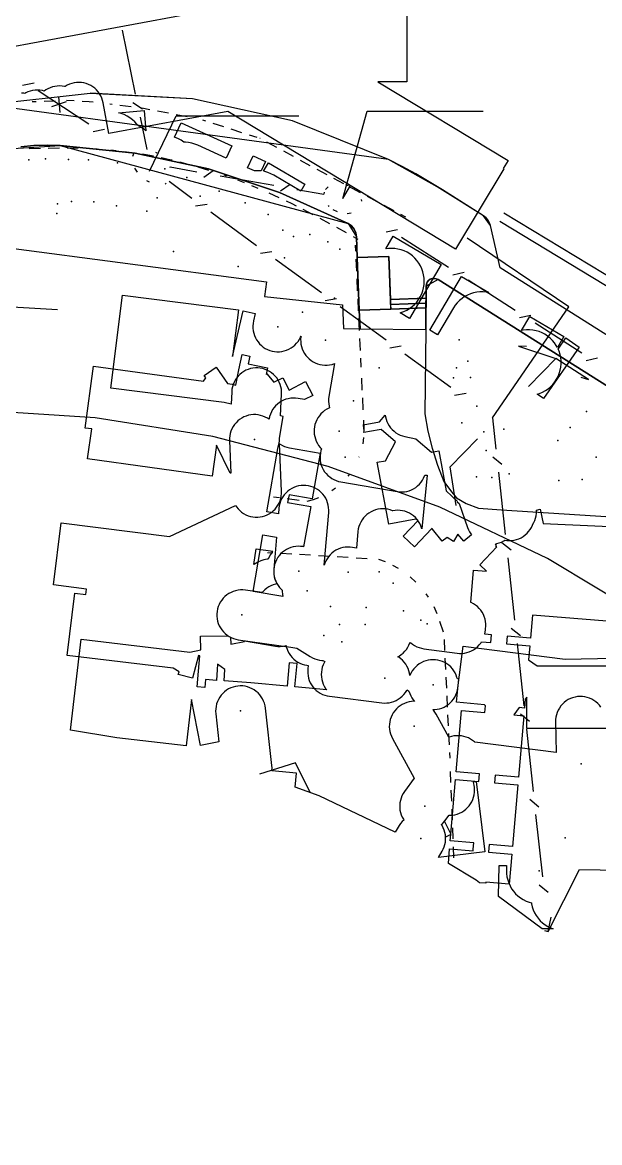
# Model space of a CAD drawing. Header units: metres. Extents: x -3782 to -2031, y 18790 to 19846.
# Drawn here: x -2665.4 to -2628.5, y 19700.4 to 19772.1 of the extents above; entities that cross this region are included whole.
import ezdxf

# ---------------------------------------------------------------- set-up
doc = ezdxf.new("R2010")
doc.units = ezdxf.units.M
for name, color, linetype in [('BENCH', 7, 'Continuous'), ('BOUNDARY', 7, 'Continuous'), ('CURB', 7, 'Continuous'), ('ELECTR_CABLE', 7, 'Continuous'), ('ELECTR_CABLE_COMM', 7, 'Continuous'), ('GAS', 7, 'Continuous'), ('GRASS', 7, 'Continuous'), ('GROUND', 7, 'Continuous'), ('OVERHEAD_POWER_LINE', 7, 'Continuous'), ('ROAD', 7, 'Continuous'), ('SEWER', 7, 'Continuous'), ('SIDEWALK_PATH', 7, 'Continuous'), ('TREE', 7, 'Continuous')]:
    doc.layers.add(name, color=color, linetype=linetype)

msp = doc.modelspace()

# ---------------------------------------------------------------- linework, layer by layer
at = {"layer": 'BENCH'}
for p in [(-2656.795, 19760.842), (-2647.489, 19753.535), (-2637.473, 19751.754), (-2642.595, 19749.958)]:
    msp.add_point(p, dxfattribs=at)
at = {"layer": 'BOUNDARY'}
msp.add_lwpolyline([(-2568.474, 19700.38), (-2576.544, 19702.815), (-2584.826, 19704.387), (-2590.731, 19704.873), (-2590.729, 19704.902), (-2594.77, 19705.227), (-2596.196, 19705.489), (-2597.518, 19705.872), (-2597.622, 19705.913), (-2600.356, 19707.301), (-2601.024, 19708.267), (-2603.685, 19712.565), (-2608.297, 19718.634), (-2613.465, 19724.237), (-2619.143, 19729.322), (-2625.279, 19733.844), (-2631.818, 19737.762), (-2638.7, 19741.039), (-2645.863, 19743.646), (-2653.241, 19745.56), (-2660.768, 19746.763), (-2668.375, 19747.245)], dxfattribs=at)
at = {"layer": 'CURB'}
for points in [[(-2641.998, 19763.305), (-2667.664, 19766.79), (-2685.047, 19763.362)], [(-2664.545, 19766.992), (-2664.796, 19766.982)], [(-2663.327, 19767.039), (-2664.045, 19767.011)], [(-2662.11, 19767.041), (-2662.61, 19767.066)], [(-2661.155, 19766.993), (-2661.611, 19767.016)], [(-2660.895, 19766.961), (-2661.155, 19766.993)], [(-2659.685, 19766.813), (-2659.83, 19766.831)], [(-2658.476, 19766.664), (-2659.189, 19766.752)], [(-2657.272, 19766.481), (-2657.79, 19766.58)], [(-2656.076, 19766.251), (-2656.781, 19766.387)], [(-2654.879, 19766.022), (-2655.585, 19766.157)], [(-2653.692, 19765.754), (-2653.875, 19765.813)], [(-2652.532, 19765.383), (-2653.216, 19765.602)], [(-2651.371, 19765.012), (-2652.055, 19765.23)], [(-2650.397, 19764.7), (-2650.895, 19764.859)], [(-2650.212, 19764.637), (-2650.229, 19764.646)], [(-2673.404, 19754.703), (-2672.712, 19760.458), (-2670.599, 19762.973), (-2666.362, 19763.982), (-2663.006, 19764.192), (-2644.578, 19759.199), (-2644.04, 19758.35), (-2643.989, 19757.015)], [(-2664.279, 19763.993), (-2664.993, 19763.98)], [(-2663.066, 19764.015), (-2663.78, 19764.002)], [(-2661.852, 19764.008), (-2662.566, 19764.015)], [(-2660.639, 19763.95), (-2661.352, 19763.99)], [(-2659.43, 19763.859), (-2659.771, 19763.902)], [(-2649.14, 19764.058), (-2649.772, 19764.399)], [(-2658.225, 19763.705), (-2658.934, 19763.795)], [(-2657.029, 19763.5), (-2657.731, 19763.631)], [(-2655.905, 19763.263), (-2656.539, 19763.403)], [(-2655.842, 19763.246), (-2655.905, 19763.263)], [(-2648.068, 19763.479), (-2648.7, 19763.82)], [(-2646.996, 19762.9), (-2647.628, 19763.241)], [(-2638.523, 19761.34), (-2638.533, 19761.346), (-2641.998, 19763.305)], [(-2654.668, 19762.94), (-2655.358, 19763.12)], [(-2653.504, 19762.594), (-2654.186, 19762.808)], [(-2645.924, 19762.32), (-2646.556, 19762.662)], [(-2652.348, 19762.223), (-2652.514, 19762.283)], [(-2651.211, 19761.8), (-2651.631, 19761.967)], [(-2644.852, 19761.741), (-2645.484, 19762.083)], [(-2650.325, 19761.448), (-2650.746, 19761.615)], [(-2648.985, 19760.832), (-2649.634, 19761.13)], [(-2644.303, 19761.445), (-2644.412, 19761.503)], [(-2643.78, 19761.162), (-2644.303, 19761.445)], [(-2634.845, 19756.364), (-2635.458, 19759.063), (-2635.9, 19759.688), (-2638.523, 19761.34)], [(-2648.152, 19760.448), (-2648.531, 19760.623)], [(-2647.888, 19760.313), (-2648.152, 19760.448)], [(-2642.708, 19760.583), (-2643.34, 19760.924)], [(-2641.636, 19760.004), (-2642.268, 19760.345)], [(-2646.808, 19759.759), (-2647.443, 19760.085)], [(-2640.88, 19759.595), (-2641.197, 19759.766)], [(-2645.742, 19759.179), (-2646.368, 19759.521)], [(-2644.676, 19758.596), (-2645.303, 19758.939)], [(-2643.925, 19758.185), (-2644.238, 19758.356)], [(-2644.125, 19757.808), (-2644.106, 19757.424)], [(-2644.083, 19756.924), (-2644.047, 19756.155)], [(-2641.839, 19753.725), (-2641.968, 19757.092)], [(-2623.846, 19749.435), (-2634.845, 19756.364)], [(-2644.023, 19755.655), (-2643.987, 19754.886)], [(-2638.809, 19755.611), (-2639.576, 19755.194), (-2639.606, 19752.415)], [(-2613.473, 19739.649), (-2638.809, 19755.611)], [(-2643.963, 19754.386), (-2643.927, 19753.617)], [(-2639.584, 19754.412), (-2641.862, 19754.325)], [(-2639.584, 19754.412), (-2639.591, 19753.802)], [(-2643.903, 19753.118), (-2643.867, 19752.348)], [(-2643.843, 19751.849), (-2643.807, 19751.079)], [(-2643.783, 19750.58), (-2643.756, 19750)], [(-2643.724, 19749.311), (-2643.687, 19748.542)], [(-2643.664, 19748.042), (-2643.627, 19747.273)], [(-2643.596, 19746.606), (-2643.568, 19746.004)], [(-2643.586, 19745.505), (-2643.639, 19745.106)], [(-2643.874, 19744.271), (-2643.885, 19744.239)], [(-2644.489, 19743.165), (-2644.585, 19743.033)], [(-2648.969, 19741.643), (-2649.351, 19741.694)], [(-2645.379, 19742.266), (-2645.614, 19742.091)], [(-2647.71, 19741.475), (-2648.474, 19741.577)], [(-2646.819, 19741.517), (-2647.215, 19741.415)], [(-2646.479, 19741.64), (-2646.819, 19741.517)], [(-2649.74, 19738.151), (-2649.387, 19738.13)], [(-2648.888, 19738.1), (-2648.182, 19738.058)], [(-2647.683, 19738.028), (-2646.977, 19737.986)], [(-2646.478, 19737.957), (-2645.773, 19737.914)], [(-2645.274, 19737.885), (-2644.568, 19737.843)], [(-2644.069, 19737.813), (-2643.363, 19737.771)], [(-2642.638, 19737.728), (-2642.208, 19737.567)], [(-2641.736, 19737.344), (-2641.372, 19737.141)], [(-2640.592, 19736.577), (-2640.234, 19736.248)], [(-2639.6, 19735.506), (-2639.446, 19735.276)], [(-2639.094, 19734.679), (-2638.894, 19734.244)], [(-2638.715, 19733.74), (-2638.48, 19733.073)], [(-2638.429, 19732.579), (-2638.396, 19731.873)], [(-2638.372, 19731.373), (-2638.339, 19730.667)], [(-2638.315, 19730.168), (-2638.282, 19729.462)], [(-2638.258, 19728.962), (-2638.225, 19728.256)], [(-2638.202, 19727.756), (-2638.168, 19727.05)], [(-2638.145, 19726.551), (-2638.112, 19725.845)], [(-2638.088, 19725.345), (-2638.071, 19724.984)], [(-2638.038, 19724.139), (-2638.011, 19723.433)], [(-2637.991, 19722.933), (-2637.964, 19722.227)], [(-2637.944, 19721.727), (-2637.917, 19721.021)], [(-2637.898, 19720.521), (-2637.87, 19719.815)], [(-2637.851, 19719.315), (-2637.823, 19718.609)]]:
    msp.add_lwpolyline(points, dxfattribs=at)
at = {"layer": 'ELECTR_CABLE'}
for points in [[(-2657.641, 19766.425), (-2657.528, 19765.12), (-2657.621, 19765.206), (-2657.785, 19765.331), (-2657.961, 19765.439), (-2658.055, 19765.485), (-2658.101, 19765.549), (-2658.237, 19765.703), (-2658.388, 19765.843), (-2658.552, 19765.968), (-2658.728, 19766.076), (-2658.913, 19766.167), (-2659.106, 19766.238), (-2659.278, 19766.284)], [(-2652.023, 19764.16), (-2652.379, 19763.379), (-2654.199, 19764.21), (-2654.39, 19764.286), (-2654.588, 19764.343), (-2654.791, 19764.38), (-2654.996, 19764.398), (-2655.07, 19764.397), (-2655.087, 19764.41), (-2655.26, 19764.522), (-2655.443, 19764.617), (-2655.688, 19764.729), (-2655.271, 19765.642)], [(-2649.864, 19763.174), (-2650.143, 19762.563), (-2650.315, 19762.578), (-2650.521, 19762.576), (-2650.575, 19762.57), (-2651.009, 19762.768), (-2650.659, 19763.537)], [(-2649.681, 19763.079), (-2647.356, 19761.713), (-2647.612, 19761.277), (-2649.336, 19762.29), (-2649.519, 19762.386), (-2649.71, 19762.463), (-2649.908, 19762.521), (-2649.998, 19762.538)], [(-2638.612, 19756.575), (-2640.639, 19753.126), (-2641.244, 19753.482), (-2641.199, 19753.495), (-2641.005, 19753.564), (-2640.818, 19753.651), (-2640.641, 19753.756), (-2640.475, 19753.878), (-2640.322, 19754.016), (-2640.183, 19754.168), (-2640.059, 19754.333), (-2639.953, 19754.509), (-2639.864, 19754.695), (-2639.794, 19754.889), (-2639.743, 19755.089), (-2639.712, 19755.293), (-2639.701, 19755.498), (-2639.71, 19755.704), (-2639.739, 19755.908), (-2639.788, 19756.108), (-2639.857, 19756.303), (-2639.944, 19756.489), (-2640.05, 19756.667), (-2640.172, 19756.833), (-2640.309, 19756.986), (-2640.461, 19757.125), (-2640.626, 19757.248), (-2640.803, 19757.355), (-2640.989, 19757.444), (-2641.182, 19757.514), (-2641.382, 19757.565), (-2641.586, 19757.596), (-2641.792, 19757.607), (-2641.998, 19757.598), (-2642.167, 19757.574), (-2641.691, 19758.384)], [(-2635.554, 19754.778), (-2635.727, 19754.811), (-2635.932, 19754.829), (-2636.138, 19754.827), (-2636.343, 19754.805), (-2636.545, 19754.763), (-2636.741, 19754.702), (-2636.931, 19754.621), (-2637.112, 19754.523), (-2637.282, 19754.407), (-2637.441, 19754.275), (-2637.585, 19754.128), (-2637.714, 19753.967), (-2637.827, 19753.795), (-2638.841, 19752.071), (-2639.345, 19752.367), (-2637.319, 19755.815)], [(-2630.759, 19751.961), (-2631.172, 19751.258), (-2631.245, 19751.393), (-2631.361, 19751.563), (-2631.493, 19751.721), (-2631.64, 19751.866), (-2631.8, 19751.995), (-2631.972, 19752.109), (-2632.155, 19752.204), (-2632.346, 19752.282), (-2632.543, 19752.34), (-2632.746, 19752.379), (-2632.951, 19752.397), (-2633.157, 19752.396), (-2633.362, 19752.374), (-2633.473, 19752.351), (-2632.947, 19753.246)], [(-2630.628, 19751.877), (-2629.781, 19751.286), (-2632.069, 19748.005), (-2632.464, 19748.281), (-2632.315, 19748.327), (-2632.125, 19748.408), (-2631.944, 19748.506), (-2631.774, 19748.622), (-2631.615, 19748.754), (-2631.471, 19748.901), (-2631.341, 19749.061), (-2631.228, 19749.233), (-2631.132, 19749.416), (-2631.055, 19749.607), (-2630.997, 19749.805), (-2630.958, 19750.007), (-2630.939, 19750.212), (-2630.941, 19750.418), (-2630.963, 19750.623), (-2631.005, 19750.825), (-2631.066, 19751.022), (-2631.126, 19751.163)], [(-2650.466, 19738.389), (-2649.389, 19738.239), (-2649.438, 19738.178), (-2649.551, 19738.006), (-2649.647, 19737.823), (-2649.687, 19737.722), (-2649.765, 19737.713), (-2649.967, 19737.67), (-2650.163, 19737.607), (-2650.353, 19737.526), (-2650.533, 19737.426), (-2650.607, 19737.375)], [(-2632.153, 19714.065), (-2634.94, 19716.119), (-2634.901, 19718.119), (-2634.43, 19718.11), (-2634.435, 19717.802), (-2634.429, 19717.596), (-2634.403, 19717.392), (-2634.357, 19717.191), (-2634.291, 19716.996), (-2634.207, 19716.808), (-2634.104, 19716.629), (-2633.985, 19716.461), (-2633.849, 19716.306), (-2633.699, 19716.165), (-2633.536, 19716.039), (-2633.361, 19715.929), (-2633.177, 19715.838), (-2632.984, 19715.764), (-2632.835, 19715.724), (-2632.828, 19715.669), (-2632.781, 19715.468), (-2632.716, 19715.272), (-2632.631, 19715.084), (-2632.529, 19714.906), (-2632.409, 19714.738), (-2632.274, 19714.582), (-2632.124, 19714.441), (-2631.961, 19714.315), (-2631.786, 19714.206), (-2631.601, 19714.114), (-2631.435, 19714.051)]]:
    msp.add_lwpolyline(points, close=True, dxfattribs=at)
at = {"layer": 'ELECTR_CABLE_COMM'}
for points in [[(-2659.053, 19771.58), (-2658.203, 19767.469)], [(-2665.42, 19768.042), (-2664.686, 19768.196)], [(-2664.425, 19767.708), (-2661.17, 19765.578)], [(-2662.62, 19766.977), (-2663.57, 19766.662)], [(-2663.124, 19767.304), (-2663.025, 19766.308)], [(-2658.364, 19766.941), (-2657.737, 19766.529)], [(-2657.3, 19762.55), (-2655.593, 19766.08)], [(-2655.593, 19766.08), (-2647.728, 19766.08)], [(-2644.92, 19760.792), (-2643.354, 19766.379)], [(-2643.354, 19766.379), (-2635.921, 19766.379)], [(-2657.899, 19766), (-2657.474, 19763.945)], [(-2660.909, 19765.091), (-2660.176, 19765.244)], [(-2658.287, 19763.692), (-2658.385, 19763.497)], [(-2656.797, 19763.69), (-2656.879, 19763.742)], [(-2658.264, 19762.74), (-2658.092, 19762.477)], [(-2655.967, 19762.787), (-2655.979, 19762.821)], [(-2655.979, 19762.821), (-2654.254, 19762.515)], [(-2653.823, 19762.169), (-2653.209, 19762.599)], [(-2657.487, 19761.956), (-2657.312, 19761.856)], [(-2656.3, 19761.746), (-2656.22, 19761.771)], [(-2656.04, 19761.901), (-2654.574, 19760.83)], [(-2652.777, 19762.253), (-2649.329, 19761.642)], [(-2648.898, 19761.296), (-2648.283, 19761.725)], [(-2647.852, 19761.38), (-2646.128, 19761.074)], [(-2646.108, 19761.201), (-2646.128, 19761.074)], [(-2645.849, 19761.539), (-2646.014, 19761.379)], [(-2644.92, 19760.792), (-2644.436, 19761.591)], [(-2644.544, 19761.608), (-2644.729, 19761.678)], [(-2654.339, 19760.33), (-2653.598, 19760.445)], [(-2645.856, 19760.351), (-2645.8, 19760.286)], [(-2643.707, 19760.63), (-2643.71, 19760.742)], [(-2653.363, 19759.945), (-2650.431, 19757.802)], [(-2645.56, 19760.102), (-2645.279, 19759.962)], [(-2644.633, 19759.849), (-2644.377, 19759.876)], [(-2642.146, 19758.656), (-2641.413, 19758.816)], [(-2641.148, 19758.331), (-2638.141, 19756.4)], [(-2630.436, 19753.864), (-2636.945, 19758.265)], [(-2650.195, 19757.302), (-2649.455, 19757.417)], [(-2649.22, 19756.917), (-2646.287, 19754.774)], [(-2637.876, 19755.915), (-2637.143, 19756.075)], [(-2636.878, 19755.59), (-2633.871, 19753.659)], [(-2668.624, 19754.023), (-2663.184, 19753.689)], [(-2646.052, 19754.273), (-2645.311, 19754.389)], [(-2645.076, 19753.889), (-2642.144, 19751.746)], [(-2635.323, 19746.761), (-2630.436, 19753.864)], [(-2633.606, 19753.174), (-2632.873, 19753.333)], [(-2632.608, 19752.848), (-2629.601, 19750.918)], [(-2641.908, 19751.245), (-2641.168, 19751.361)], [(-2640.933, 19750.861), (-2638, 19748.718)], [(-2629.336, 19750.433), (-2628.604, 19750.592)], [(-2637.765, 19748.217), (-2637.024, 19748.333)], [(-2635.323, 19746.761), (-2635.107, 19744.768)], [(-2635.318, 19744.257), (-2634.734, 19743.787)], [(-2634.945, 19743.277), (-2634.512, 19739.291)], [(-2634.723, 19738.78), (-2634.139, 19738.31)], [(-2634.35, 19737.799), (-2633.917, 19733.813)], [(-2634.128, 19733.303), (-2633.544, 19732.833)], [(-2633.755, 19732.322), (-2633.323, 19728.336)], [(-2633.534, 19727.825), (-2632.95, 19727.355)], [(-2633.161, 19726.845), (-2632.728, 19722.859)], [(-2632.939, 19722.348), (-2632.355, 19721.878)], [(-2632.566, 19721.367), (-2632.133, 19717.381)], [(-2631.755, 19713.897), (-2629.768, 19717.849)], [(-2629.768, 19717.849), (-2621.862, 19717.722)], [(-2632.344, 19716.871), (-2631.76, 19716.401)], [(-2631.755, 19713.897), (-2631.574, 19714.813)], [(-2631.993, 19713.948), (-2631.755, 19713.897)]]:
    msp.add_lwpolyline(points, dxfattribs=at)
at = {"layer": 'GAS'}
for points in [[(-2652.118, 19743.213), (-2653.002, 19745.007), (-2653.277, 19743.026), (-2661.257, 19744.133), (-2660.991, 19746.052), (-2661.409, 19746.108), (-2660.871, 19750.072), (-2653.841, 19749.117), (-2653.729, 19749.254), (-2653.728, 19749.26), (-2653.724, 19749.26), (-2653.679, 19749.315), (-2653.784, 19749.465), (-2653.021, 19750.003), (-2652.289, 19748.965), (-2652.006, 19748.907), (-2651.768, 19748.858), (-2651.567, 19749.838), (-2651.366, 19750.817), (-2650.876, 19750.717), (-2650.977, 19750.226), (-2649.743, 19749.97), (-2649.833, 19749.536), (-2649.771, 19749.587), (-2649.322, 19749.049), (-2648.75, 19749.331), (-2648.36, 19748.539), (-2647.299, 19749.083), (-2646.842, 19748.193), (-2647.359, 19747.928), (-2647.784, 19748.003), (-2647.94, 19748.022), (-2648.097, 19748.026), (-2648.253, 19748.015), (-2648.408, 19747.989), (-2648.559, 19747.947), (-2648.706, 19747.891), (-2648.846, 19747.821), (-2648.979, 19747.737), (-2649.103, 19747.641), (-2649.217, 19747.533), (-2649.32, 19747.414), (-2649.411, 19747.286), (-2649.488, 19747.149), (-2649.552, 19747.006), (-2649.602, 19746.857), (-2649.637, 19746.704), (-2649.641, 19746.667), (-2649.744, 19746.737), (-2649.882, 19746.812), (-2650.027, 19746.873), (-2650.177, 19746.919), (-2650.33, 19746.951), (-2650.487, 19746.967), (-2650.644, 19746.968), (-2650.8, 19746.954), (-2650.954, 19746.924), (-2651.105, 19746.88), (-2651.25, 19746.821), (-2651.389, 19746.748), (-2651.52, 19746.661), (-2651.642, 19746.563), (-2651.754, 19746.452), (-2651.855, 19746.332), (-2651.943, 19746.202), (-2652.018, 19746.064), (-2652.079, 19745.919), (-2652.125, 19745.769), (-2652.157, 19745.615), (-2652.173, 19745.459), (-2652.174, 19745.302), (-2652.087, 19743.228)], [(-2637.172, 19738.866), (-2637.543, 19739.323), (-2637.817, 19738.858), (-2638.241, 19739.108), (-2638.545, 19738.862), (-2639.175, 19739.64), (-2639.161, 19739.651), (-2639.209, 19739.678), (-2640.314, 19738.5), (-2641.044, 19739.184), (-2640.092, 19740.199), (-2640.229, 19740.28), (-2641.978, 19739.957), (-2642.71, 19743.923), (-2642.182, 19744.021), (-2641.542, 19745.225), (-2642.467, 19746.02), (-2642.585, 19745.998), (-2643.559, 19745.818), (-2643.555, 19745.951), (-2643.566, 19746.108), (-2643.593, 19746.263), (-2643.608, 19746.318), (-2642.568, 19746.509), (-2642.196, 19746.943), (-2642.181, 19746.835), (-2642.144, 19746.682), (-2642.093, 19746.534), (-2642.027, 19746.391), (-2641.948, 19746.256), (-2641.855, 19746.129), (-2641.751, 19746.011), (-2641.636, 19745.905), (-2641.511, 19745.81), (-2641.377, 19745.728), (-2641.235, 19745.659), (-2641.088, 19745.605), (-2640.936, 19745.565), (-2640.232, 19745.418), (-2639.238, 19744.564), (-2638.776, 19744.649), (-2638.306, 19742.1), (-2637.578, 19741.417), (-2637.597, 19741.397), (-2637.46, 19741.288), (-2636.93, 19739.747), (-2636.872, 19739.602), (-2636.799, 19739.462), (-2636.714, 19739.33), (-2636.669, 19739.274)], [(-2654.076, 19731.538), (-2654.165, 19731.544), (-2654.544, 19730.102), (-2655.447, 19730.339), (-2655.4, 19730.517), (-2655.785, 19730.741), (-2662.565, 19731.562), (-2662.085, 19735.533), (-2661.377, 19735.447), (-2661.329, 19735.805), (-2663.449, 19736.076), (-2662.942, 19740.044), (-2656.013, 19739.159), (-2651.785, 19741.15), (-2651.725, 19741.058), (-2651.626, 19740.936), (-2651.516, 19740.824), (-2651.395, 19740.724), (-2651.265, 19740.636), (-2651.127, 19740.561), (-2650.982, 19740.5), (-2650.832, 19740.453), (-2650.679, 19740.422), (-2650.522, 19740.405), (-2650.365, 19740.404), (-2650.209, 19740.418), (-2650.055, 19740.448), (-2649.904, 19740.493), (-2649.759, 19740.552), (-2649.62, 19740.625), (-2649.489, 19740.711), (-2649.367, 19740.81), (-2649.255, 19740.92), (-2649.155, 19741.041), (-2649.066, 19741.171), (-2648.991, 19741.309), (-2648.93, 19741.453), (-2648.884, 19741.603), (-2648.852, 19741.757), (-2648.836, 19741.913), (-2648.835, 19742.07), (-2648.963, 19745.108), (-2648.92, 19745.077), (-2648.783, 19744.999), (-2648.64, 19744.935), (-2648.491, 19744.886), (-2648.338, 19744.851), (-2646.368, 19744.505), (-2646.882, 19741.584), (-2648.359, 19741.844), (-2648.446, 19741.351), (-2646.969, 19741.091), (-2647.422, 19738.512), (-2647.463, 19738.519), (-2647.619, 19738.538), (-2647.776, 19738.542), (-2647.932, 19738.531), (-2648.087, 19738.505), (-2648.239, 19738.463), (-2648.385, 19738.407), (-2648.526, 19738.337), (-2648.658, 19738.253), (-2648.782, 19738.157), (-2648.896, 19738.049), (-2648.999, 19737.93), (-2649.029, 19737.887), (-2649.054, 19737.892), (-2649.063, 19737.839), (-2649.09, 19737.802), (-2649.167, 19737.665), (-2649.231, 19737.522), (-2649.281, 19737.373), (-2649.316, 19737.22), (-2649.335, 19737.064), (-2649.339, 19736.907), (-2649.328, 19736.75), (-2649.302, 19736.596), (-2649.26, 19736.444), (-2649.204, 19736.298), (-2649.134, 19736.157), (-2649.116, 19736.129), (-2649.218, 19736.111), (-2649.369, 19736.069), (-2649.515, 19736.012), (-2649.655, 19735.942), (-2649.788, 19735.857), (-2649.912, 19735.761), (-2650.025, 19735.652), (-2650.086, 19735.581), (-2651.155, 19735.734), (-2651.312, 19735.748), (-2651.469, 19735.747), (-2651.625, 19735.731), (-2651.779, 19735.7), (-2651.929, 19735.653), (-2652.073, 19735.593), (-2652.212, 19735.518), (-2652.342, 19735.43), (-2652.462, 19735.33), (-2652.573, 19735.218), (-2652.672, 19735.096), (-2652.758, 19734.965), (-2652.832, 19734.826), (-2652.891, 19734.681), (-2652.936, 19734.531), (-2652.966, 19734.376), (-2652.98, 19734.22), (-2652.98, 19734.063), (-2652.963, 19733.907), (-2652.932, 19733.753), (-2652.886, 19733.603), (-2652.825, 19733.458), (-2652.75, 19733.32), (-2652.662, 19733.19), (-2652.562, 19733.069), (-2652.45, 19732.959), (-2652.328, 19732.86), (-2652.197, 19732.773), (-2652.058, 19732.7), (-2651.913, 19732.641), (-2651.763, 19732.596), (-2651.608, 19732.566), (-2648.244, 19732.085), (-2648.245, 19732.079), (-2648.122, 19732.067), (-2647.869, 19732.031), (-2646.995, 19731.48), (-2646.858, 19731.402), (-2646.714, 19731.339), (-2646.565, 19731.29), (-2646.412, 19731.256), (-2646.256, 19731.237), (-2646.203, 19731.236), (-2646.063, 19731.168), (-2646.107, 19731.094), (-2646.174, 19730.952), (-2646.227, 19730.804), (-2646.264, 19730.651), (-2646.287, 19730.496), (-2646.294, 19730.339), (-2646.286, 19730.182), (-2646.262, 19730.027), (-2646.223, 19729.875), (-2646.17, 19729.727), (-2646.102, 19729.585), (-2646.021, 19729.451), (-2645.945, 19729.349), (-2647.984, 19729.543), (-2647.842, 19731.036), (-2648.34, 19731.084), (-2648.482, 19729.591), (-2650.795, 19729.811), (-2652.514, 19729.928), (-2652.464, 19730.662), (-2652.941, 19731.008), (-2653.013, 19729.962), (-2653.699, 19730.009), (-2653.74, 19729.504), (-2654.238, 19729.545), (-2654.157, 19730.541)]]:
    msp.add_lwpolyline(points, close=True, dxfattribs=at)
for points in [[(-2625.306, 19726.89), (-2633.129, 19726.89), (-2633.129, 19728.89), (-2633.231, 19728.749), (-2633.28, 19728.19), (-2633.617, 19728.219), (-2633.96, 19727.747), (-2633.323, 19727.692), (-2633.662, 19723.765), (-2635.156, 19723.894), (-2635.2, 19723.396), (-2633.705, 19723.266), (-2634.044, 19719.339), (-2635.539, 19719.468), (-2635.58, 19718.993), (-2635.582, 19718.97), (-2634.087, 19718.841), (-2634.254, 19716.91), (-2635.749, 19717.039), (-2635.754, 19716.978), (-2636.153, 19717.012), (-2636.377, 19717.178), (-2638.154, 19718.243), (-2638.073, 19719.185), (-2636.578, 19719.056), (-2636.569, 19719.167), (-2636.535, 19719.554), (-2638.03, 19719.683), (-2637.993, 19720.1), (-2638.331, 19719.931), (-2638.345, 19720.08), (-2638.376, 19720.234), (-2638.421, 19720.384), (-2638.482, 19720.529), (-2638.556, 19720.667), (-2638.594, 19720.725), (-2638.548, 19720.766), (-2638.442, 19720.881), (-2638.399, 19720.939), (-2637.991, 19720.127), (-2637.69, 19723.611), (-2636.196, 19723.482), (-2636.153, 19723.98), (-2637.647, 19724.109), (-2637.308, 19728.036), (-2635.814, 19727.907), (-2635.776, 19728.342), (-2635.837, 19728.387), (-2637.632, 19728.557), (-2637.489, 19730.051), (-2637.581, 19730.059), (-2637.605, 19730.155), (-2637.659, 19730.303), (-2637.726, 19730.445), (-2637.808, 19730.579), (-2637.901, 19730.705), (-2638.007, 19730.821), (-2638.124, 19730.926), (-2638.25, 19731.019), (-2638.385, 19731.099), (-2638.528, 19731.166), (-2638.676, 19731.218), (-2638.828, 19731.256), (-2638.983, 19731.279), (-2639.14, 19731.286), (-2639.297, 19731.278), (-2639.452, 19731.254), (-2639.604, 19731.215), (-2639.752, 19731.162), (-2639.894, 19731.094), (-2640.028, 19731.013), (-2640.154, 19730.919), (-2640.27, 19730.813), (-2640.375, 19730.697), (-2640.468, 19730.57), (-2640.548, 19730.435), (-2640.615, 19730.293), (-2640.622, 19730.273), (-2640.646, 19730.426), (-2640.684, 19730.578), (-2640.738, 19730.726), (-2640.805, 19730.868), (-2640.887, 19731.002), (-2640.981, 19731.128), (-2641.086, 19731.244), (-2641.203, 19731.349), (-2641.33, 19731.442), (-2641.383, 19731.474), (-2641.299, 19731.52), (-2641.17, 19731.609), (-2641.05, 19731.71), (-2640.94, 19731.823), (-2640.842, 19731.946), (-2640.757, 19732.078), (-2640.685, 19732.217), (-2640.627, 19732.363), (-2640.619, 19732.388), (-2640.577, 19732.366), (-2640.566, 19732.362), (-2640.453, 19732.272), (-2640.321, 19732.186), (-2640.182, 19732.114), (-2640.036, 19732.056), (-2639.885, 19732.013), (-2639.731, 19731.984), (-2637.592, 19731.697), (-2637.436, 19731.684), (-2637.279, 19731.686), (-2637.123, 19731.703), (-2636.969, 19731.736), (-2636.82, 19731.784), (-2636.676, 19731.846), (-2636.538, 19731.922), (-2636.409, 19732.011), (-2636.289, 19732.112), (-2636.179, 19732.225), (-2636.081, 19732.347), (-2636.029, 19732.429), (-2635.43, 19732.378), (-2635.388, 19732.876), (-2635.823, 19732.913), (-2635.822, 19732.915), (-2635.794, 19733.07), (-2635.785, 19733.168), (-2635.768, 19733.265), (-2635.754, 19733.422), (-2635.756, 19733.579), (-2635.774, 19733.735), (-2635.807, 19733.888), (-2635.854, 19734.038), (-2635.916, 19734.182), (-2635.992, 19734.32), (-2636.081, 19734.449), (-2636.183, 19734.569), (-2636.295, 19734.678), (-2636.418, 19734.776), (-2636.55, 19734.862), (-2636.689, 19734.934), (-2636.717, 19734.945), (-2636.54, 19737.022), (-2635.708, 19736.951), (-2636.131, 19737.35), (-2635.045, 19738.501), (-2635.101, 19738.501), (-2635.101, 19738.642), (-2635.136, 19738.694), (-2635.048, 19738.711), (-2634.897, 19738.754), (-2634.751, 19738.813), (-2634.611, 19738.885), (-2634.542, 19738.93), (-2634.406, 19738.91), (-2634.249, 19738.903), (-2634.092, 19738.911), (-2633.937, 19738.934), (-2633.785, 19738.973), (-2633.637, 19739.026), (-2633.495, 19739.093), (-2633.361, 19739.174), (-2633.235, 19739.268), (-2633.119, 19739.374), (-2633.014, 19739.491), (-2632.92, 19739.617), (-2632.84, 19739.752), (-2632.773, 19739.894), (-2632.769, 19739.904), (-2632.76, 19739.917), (-2632.684, 19740.054), (-2632.621, 19740.198), (-2632.572, 19740.348), (-2632.539, 19740.501), (-2632.52, 19740.657), (-2632.517, 19740.814), (-2632.521, 19740.858), (-2632.278, 19740.908), (-2632.09, 19739.999), (-2625.46, 19739.696)], [(-2626.159, 19733.606), (-2632.772, 19734.132), (-2632.897, 19732.664), (-2634.391, 19732.791), (-2634.434, 19732.293), (-2632.939, 19732.166), (-2633.014, 19731.28), (-2632.478, 19730.89), (-2625.306, 19730.89)], [(-2647.954, 19724.691), (-2650.26, 19723.963)], [(-2647.013, 19722.781), (-2647.954, 19724.691)]]:
    msp.add_lwpolyline(points, dxfattribs=at)
at = {"layer": 'GRASS'}
for points in [[(-2665.988, 19757.595), (-2659.175, 19756.713), (-2649.807, 19755.47), (-2649.934, 19754.517), (-2644.945, 19753.986), (-2644.874, 19752.472), (-2643.814, 19752.46), (-2643.86, 19753.648), (-2643.989, 19757.015), (-2644.04, 19758.35), (-2644.085, 19758.611), (-2644.194, 19758.847), (-2644.361, 19759.047), (-2644.578, 19759.199), (-2648.963, 19761.187), (-2653.523, 19762.69), (-2658.217, 19763.695), (-2663.006, 19764.192), (-2663.849, 19764.211), (-2664.69, 19764.182), (-2665.528, 19764.105)], [(-2613.473, 19739.649), (-2638.809, 19755.611), (-2638.931, 19755.667), (-2639.06, 19755.688), (-2639.19, 19755.675), (-2639.315, 19755.627), (-2639.423, 19755.548), (-2639.504, 19755.446), (-2639.557, 19755.326), (-2639.576, 19755.194), (-2639.606, 19752.415), (-2639.666, 19747.024), (-2639.468, 19745.911), (-2639.199, 19744.814), (-2638.858, 19743.737), (-2638.447, 19742.684), (-2637.958, 19742.026), (-2637.645, 19741.642), (-2637.015, 19741.271), (-2636.224, 19740.977), (-2634.755, 19740.866), (-2624.731, 19740.245)]]:
    msp.add_lwpolyline(points, dxfattribs=at)
at = {"layer": 'GROUND'}
for points in [[(-2665.528, 19764.105), (-2664.69, 19764.182), (-2663.849, 19764.211), (-2663.006, 19764.192), (-2658.217, 19763.695), (-2653.523, 19762.69), (-2648.963, 19761.187), (-2644.578, 19759.199), (-2644.361, 19759.047), (-2644.194, 19758.847), (-2644.085, 19758.611), (-2644.04, 19758.35), (-2643.989, 19757.015), (-2643.86, 19753.648), (-2643.814, 19752.46), (-2639.606, 19752.415), (-2639.591, 19753.8), (-2639.588, 19754.099), (-2639.584, 19754.412), (-2639.576, 19755.194), (-2639.557, 19755.326), (-2639.504, 19755.446), (-2639.423, 19755.548), (-2639.315, 19755.627), (-2639.19, 19755.675), (-2639.06, 19755.688), (-2638.931, 19755.667), (-2638.809, 19755.611), (-2613.473, 19739.649)], [(-2625.279, 19733.844), (-2631.818, 19737.762), (-2638.7, 19741.039), (-2645.863, 19743.646), (-2653.241, 19745.56), (-2660.768, 19746.763), (-2668.375, 19747.245)]]:
    msp.add_lwpolyline(points, dxfattribs=at)
at = {"layer": 'OVERHEAD_POWER_LINE'}
for points in [[(-2633.659, 19751.345), (-2631.282, 19750.57)], [(-2633.143, 19751.318), (-2633.659, 19751.345)], [(-2633.025, 19748.778), (-2631.282, 19750.57)], [(-2629.183, 19749.212), (-2631.282, 19750.57)], [(-2629.675, 19749.371), (-2629.183, 19749.212)], [(-2636.294, 19745.418), (-2638.037, 19743.626)], [(-2637.662, 19741.154), (-2638.037, 19743.626)]]:
    msp.add_lwpolyline(points, dxfattribs=at)
at = {"layer": 'ROAD'}
msp.add_lwpolyline([(-2623.847, 19749.436), (-2634.845, 19756.364), (-2634.845, 19756.365), (-2634.846, 19756.365), (-2635.458, 19759.063), (-2635.458, 19759.064), (-2635.52, 19759.249), (-2635.521, 19759.251), (-2635.617, 19759.419), (-2635.618, 19759.421), (-2635.744, 19759.567), (-2635.746, 19759.568), (-2635.9, 19759.688), (-2635.901, 19759.688), (-2638.533, 19761.347), (-2639.38, 19761.868), (-2639.381, 19761.869), (-2640.241, 19762.369), (-2641.113, 19762.848), (-2641.114, 19762.848), (-2641.997, 19763.305), (-2641.998, 19763.305), (-2648.13, 19765.768), (-2648.131, 19765.769), (-2654.54, 19767.183), (-2654.542, 19767.183), (-2661.096, 19767.53), (-2661.098, 19767.529), (-2667.664, 19766.791)], dxfattribs=at)
at = {"layer": 'SEWER'}
for points in [[(-2640.811, 19774.271), (-2640.811, 19768.271), (-2642.664, 19768.271), (-2634.331, 19763.232), (-2634.641, 19762.719), (-2634.599, 19762.693), (-2637.704, 19757.559), (-2652.275, 19766.37), (-2659.892, 19764.956), (-2660.256, 19766.923), (-2660.293, 19767.076), (-2660.344, 19767.224), (-2660.409, 19767.367), (-2660.488, 19767.503), (-2660.58, 19767.63), (-2660.684, 19767.748), (-2660.799, 19767.855), (-2660.924, 19767.95), (-2661.057, 19768.032), (-2661.198, 19768.101), (-2661.345, 19768.156), (-2661.497, 19768.196), (-2661.652, 19768.221), (-2661.809, 19768.231), (-2661.966, 19768.225), (-2662.121, 19768.204), (-2662.274, 19768.168), (-2662.423, 19768.117), (-2662.566, 19768.052), (-2662.701, 19767.973), (-2662.715, 19767.963), (-2662.732, 19767.967), (-2662.887, 19767.992), (-2663.044, 19768.002), (-2663.201, 19767.996), (-2663.356, 19767.975), (-2663.509, 19767.939), (-2663.657, 19767.888), (-2663.8, 19767.823), (-2663.936, 19767.744), (-2664.034, 19767.673), (-2664.151, 19767.704), (-2664.306, 19767.729), (-2664.463, 19767.738), (-2664.62, 19767.733), (-2664.776, 19767.712), (-2664.928, 19767.675), (-2665.077, 19767.625), (-2665.22, 19767.559), (-2665.272, 19767.529), (-2665.331, 19767.539), (-2665.488, 19767.548)], [(-2676.41, 19768.604), (-2654.525, 19772.666)], [(-2634.6, 19759.889), (-2618.999, 19750.454)], [(-2634.868, 19759.35), (-2619.219, 19749.886)], [(-2628.389, 19728.249), (-2628.485, 19728.374), (-2628.593, 19728.488), (-2628.712, 19728.59), (-2628.84, 19728.681), (-2628.976, 19728.759), (-2629.119, 19728.823), (-2629.268, 19728.873), (-2629.422, 19728.908), (-2629.577, 19728.928), (-2629.734, 19728.932), (-2629.891, 19728.921), (-2630.046, 19728.894), (-2630.197, 19728.853), (-2630.344, 19728.797), (-2630.484, 19728.727), (-2630.617, 19728.643), (-2630.741, 19728.547), (-2630.855, 19728.439), (-2630.958, 19728.321), (-2631.049, 19728.192), (-2631.127, 19728.056), (-2631.191, 19727.913), (-2631.241, 19727.764), (-2631.276, 19727.611), (-2631.295, 19727.455), (-2631.3, 19727.298), (-2631.258, 19725.338), (-2636.471, 19726.007), (-2636.482, 19726.018), (-2636.604, 19726.117), (-2636.736, 19726.203), (-2636.875, 19726.276), (-2637.02, 19726.335), (-2637.171, 19726.379), (-2637.325, 19726.408), (-2637.482, 19726.422), (-2637.639, 19726.421), (-2637.795, 19726.404), (-2637.949, 19726.372), (-2638.098, 19726.325), (-2638.119, 19726.317), (-2638.937, 19727.795), (-2639.019, 19727.929), (-2639.115, 19728.054), (-2639.146, 19728.087), (-2639.025, 19728.09), (-2638.869, 19728.108), (-2638.716, 19728.142), (-2638.567, 19728.19), (-2638.423, 19728.253), (-2638.286, 19728.33), (-2638.157, 19728.42), (-2638.037, 19728.521), (-2637.929, 19728.635), (-2637.831, 19728.758), (-2637.747, 19728.89), (-2637.675, 19729.03), (-2637.618, 19729.176), (-2637.576, 19729.327), (-2637.548, 19729.482), (-2637.205, 19732.151), (-2630.675, 19731.312), (-2623.432, 19731.468)]]:
    msp.add_lwpolyline(points, dxfattribs=at)
for points in [[(-2649.783, 19740.746), (-2649.085, 19744.793), (-2649.069, 19744.832), (-2649.024, 19744.982), (-2648.993, 19745.136), (-2648.978, 19745.293), (-2648.969, 19745.464), (-2648.732, 19746.842), (-2648.901, 19746.882), (-2648.833, 19748.281), (-2648.833, 19748.438), (-2648.849, 19748.594), (-2648.88, 19748.748), (-2648.925, 19748.898), (-2648.985, 19749.043), (-2649.06, 19749.182), (-2649.147, 19749.312), (-2649.247, 19749.433), (-2649.358, 19749.544), (-2649.479, 19749.644), (-2649.61, 19749.731), (-2649.748, 19749.805), (-2649.893, 19749.865), (-2650.044, 19749.91), (-2650.198, 19749.941), (-2650.354, 19749.956), (-2650.511, 19749.956), (-2650.667, 19749.941), (-2650.821, 19749.91), (-2650.971, 19749.864), (-2651.116, 19749.804), (-2651.255, 19749.73), (-2651.385, 19749.643), (-2651.507, 19749.543), (-2651.618, 19749.432), (-2651.717, 19749.31), (-2651.804, 19749.18), (-2651.878, 19749.041), (-2651.938, 19748.896), (-2651.984, 19748.746), (-2652.014, 19748.592), (-2652.029, 19748.435), (-2652.068, 19747.63), (-2652.518, 19747.736), (-2659.778, 19748.664), (-2659.018, 19754.616), (-2651.601, 19753.668), (-2651.981, 19750.692), (-2651.291, 19753.612), (-2650.519, 19753.43), (-2650.63, 19752.961), (-2650.659, 19752.806), (-2650.672, 19752.65), (-2650.67, 19752.493), (-2650.652, 19752.337), (-2650.62, 19752.183), (-2650.572, 19752.034), (-2650.51, 19751.889), (-2650.434, 19751.752), (-2650.345, 19751.623), (-2650.244, 19751.502), (-2650.131, 19751.393), (-2650.009, 19751.295), (-2649.877, 19751.21), (-2649.737, 19751.137), (-2649.592, 19751.079), (-2649.441, 19751.036), (-2649.286, 19751.007), (-2649.13, 19750.994), (-2648.973, 19750.996), (-2648.817, 19751.013), (-2648.663, 19751.046), (-2648.514, 19751.094), (-2648.369, 19751.156), (-2648.232, 19751.232), (-2648.103, 19751.321), (-2647.983, 19751.422), (-2647.873, 19751.534), (-2647.775, 19751.657), (-2647.69, 19751.789), (-2647.617, 19751.928), (-2647.591, 19751.994), (-2647.601, 19751.943), (-2647.614, 19751.787), (-2647.612, 19751.63), (-2647.594, 19751.474), (-2647.562, 19751.32), (-2647.514, 19751.171), (-2647.452, 19751.026), (-2647.376, 19750.889), (-2647.287, 19750.76), (-2647.186, 19750.639), (-2647.073, 19750.53), (-2646.951, 19750.432), (-2646.819, 19750.347), (-2646.679, 19750.274), (-2646.534, 19750.216), (-2646.383, 19750.173), (-2646.228, 19750.144), (-2646.072, 19750.131), (-2645.915, 19750.133), (-2645.759, 19750.15), (-2645.605, 19750.183), (-2645.456, 19750.231), (-2645.438, 19750.238), (-2645.803, 19748.126), (-2645.822, 19747.97), (-2645.825, 19747.813), (-2645.814, 19747.656), (-2645.787, 19747.502), (-2645.757, 19747.396), (-2645.805, 19747.378), (-2645.945, 19747.307), (-2646.078, 19747.223), (-2646.201, 19747.126), (-2646.315, 19747.018), (-2646.417, 19746.899), (-2646.508, 19746.77), (-2646.585, 19746.634), (-2646.648, 19746.49), (-2646.697, 19746.341), (-2646.732, 19746.188), (-2646.751, 19746.032), (-2646.754, 19745.875), (-2646.743, 19745.718), (-2646.716, 19745.563), (-2646.674, 19745.412), (-2646.617, 19745.266), (-2646.546, 19745.126), (-2646.462, 19744.993), (-2646.365, 19744.869), (-2646.277, 19744.777), (-2646.314, 19744.665), (-2646.349, 19744.512), (-2646.368, 19744.356), (-2646.371, 19744.199), (-2646.36, 19744.042), (-2646.333, 19743.887), (-2646.291, 19743.736), (-2646.234, 19743.59), (-2646.163, 19743.45), (-2646.079, 19743.317), (-2645.982, 19743.193), (-2645.874, 19743.08), (-2645.755, 19742.977), (-2645.626, 19742.887), (-2645.49, 19742.81), (-2645.346, 19742.746), (-2645.197, 19742.697), (-2645.044, 19742.663), (-2641.441, 19742.042), (-2641.285, 19742.023), (-2641.128, 19742.019), (-2640.972, 19742.031), (-2640.817, 19742.058), (-2640.666, 19742.1), (-2640.519, 19742.157), (-2640.379, 19742.228), (-2640.247, 19742.312), (-2640.123, 19742.409), (-2640.009, 19742.517), (-2639.907, 19742.636), (-2639.817, 19742.764), (-2639.739, 19742.901), (-2639.676, 19743.045), (-2639.659, 19743.097), (-2639.523, 19743.084), (-2639.856, 19739.664), (-2639.869, 19739.713), (-2639.922, 19739.861), (-2639.989, 19740.003), (-2640.07, 19740.138), (-2640.164, 19740.264), (-2640.269, 19740.38), (-2640.386, 19740.485), (-2640.512, 19740.579), (-2640.646, 19740.659), (-2640.789, 19740.726), (-2640.936, 19740.779), (-2641.089, 19740.817), (-2641.244, 19740.84), (-2641.401, 19740.847), (-2641.558, 19740.84), (-2641.713, 19740.816), (-2641.727, 19740.813), (-2641.741, 19740.819), (-2641.888, 19740.872), (-2642.041, 19740.91), (-2642.196, 19740.933), (-2642.353, 19740.94), (-2642.51, 19740.932), (-2642.665, 19740.909), (-2642.817, 19740.871), (-2642.965, 19740.818), (-2643.107, 19740.75), (-2643.242, 19740.67), (-2643.368, 19740.576), (-2643.484, 19740.47), (-2643.589, 19740.354), (-2643.683, 19740.228), (-2643.763, 19740.093), (-2643.83, 19739.951), (-2643.883, 19739.803), (-2643.921, 19739.651), (-2643.944, 19739.495), (-2644.048, 19738.427), (-2644.294, 19738.47), (-2644.45, 19738.489), (-2644.607, 19738.492), (-2644.763, 19738.481), (-2644.918, 19738.454), (-2645.069, 19738.412), (-2645.216, 19738.355), (-2645.356, 19738.284), (-2645.489, 19738.2), (-2645.612, 19738.103), (-2645.726, 19737.995), (-2645.828, 19737.876), (-2645.919, 19737.747), (-2645.996, 19737.611), (-2646.059, 19737.467), (-2646.101, 19737.341), (-2645.818, 19740.703), (-2645.812, 19740.859), (-2645.822, 19741.016), (-2645.847, 19741.171), (-2645.888, 19741.323), (-2645.943, 19741.47), (-2646.012, 19741.611), (-2646.095, 19741.744), (-2646.19, 19741.869), (-2646.297, 19741.984), (-2646.415, 19742.088), (-2646.542, 19742.18), (-2646.678, 19742.258), (-2646.821, 19742.324), (-2646.969, 19742.374), (-2647.122, 19742.41), (-2647.278, 19742.431), (-2647.435, 19742.437), (-2647.592, 19742.427), (-2647.747, 19742.401), (-2647.898, 19742.361), (-2648.045, 19742.306), (-2648.186, 19742.237), (-2648.32, 19742.154), (-2648.445, 19742.059), (-2648.559, 19741.952), (-2648.663, 19741.834), (-2648.755, 19741.707), (-2648.834, 19741.571), (-2648.899, 19741.428), (-2648.95, 19741.279), (-2648.986, 19741.127), (-2649.006, 19740.971), (-2649.036, 19740.617)], [(-2650.038, 19739.267), (-2649.163, 19739.116), (-2649.334, 19737.077), (-2649.34, 19736.92), (-2649.33, 19736.763), (-2649.305, 19736.608), (-2649.264, 19736.457), (-2649.209, 19736.31), (-2649.14, 19736.169), (-2649.057, 19736.035), (-2648.962, 19735.91), (-2648.855, 19735.795), (-2648.794, 19735.742), (-2648.796, 19735.644), (-2648.785, 19735.487), (-2648.758, 19735.333), (-2648.754, 19735.32), (-2650.661, 19735.649)], [(-2654.014, 19731.907), (-2654.03, 19732.781), (-2652.26, 19732.814), (-2652.236, 19732.797), (-2652.1, 19732.72), (-2652.096, 19732.718), (-2652.088, 19732.273), (-2651.215, 19732.439), (-2651.205, 19732.496), (-2649.234, 19732.156), (-2649.078, 19732.137), (-2648.921, 19732.133), (-2648.765, 19732.145), (-2648.61, 19732.172), (-2648.55, 19732.189), (-2648.535, 19732.115), (-2648.488, 19731.965), (-2648.428, 19731.82), (-2648.353, 19731.682), (-2648.265, 19731.552), (-2648.165, 19731.431), (-2648.054, 19731.321), (-2647.932, 19731.222), (-2647.801, 19731.135), (-2647.662, 19731.061), (-2647.517, 19731.002), (-2647.366, 19730.957), (-2647.212, 19730.927), (-2647.116, 19730.918), (-2647.126, 19730.881), (-2647.153, 19730.727), (-2647.165, 19730.57), (-2647.161, 19730.413), (-2647.142, 19730.257), (-2647.108, 19730.104), (-2647.059, 19729.955), (-2646.996, 19729.811), (-2646.919, 19729.674), (-2646.828, 19729.546), (-2646.726, 19729.427), (-2646.613, 19729.318), (-2646.489, 19729.222), (-2646.356, 19729.137), (-2646.216, 19729.066), (-2646.07, 19729.01), (-2645.919, 19728.968), (-2645.764, 19728.94), (-2642.412, 19728.521), (-2642.256, 19728.509), (-2642.099, 19728.513), (-2641.943, 19728.532), (-2641.79, 19728.566), (-2641.641, 19728.615), (-2641.497, 19728.678), (-2641.36, 19728.756), (-2641.232, 19728.846), (-2641.113, 19728.948), (-2641.004, 19729.062), (-2640.907, 19729.185), (-2640.823, 19729.318), (-2640.8, 19729.364), (-2640.681, 19729.277), (-2640.679, 19729.267), (-2640.631, 19729.118), (-2640.568, 19728.974), (-2640.491, 19728.837), (-2640.401, 19728.708), (-2640.326, 19728.619), (-2640.36, 19728.621), (-2640.517, 19728.611), (-2640.672, 19728.585), (-2640.823, 19728.545), (-2640.97, 19728.49), (-2641.111, 19728.421), (-2641.245, 19728.338), (-2641.37, 19728.243), (-2641.484, 19728.136), (-2641.588, 19728.018), (-2641.68, 19727.89), (-2641.759, 19727.755), (-2641.824, 19727.612), (-2641.875, 19727.463), (-2641.91, 19727.31), (-2641.931, 19727.155), (-2641.937, 19726.998), (-2641.927, 19726.841), (-2641.901, 19726.686), (-2641.861, 19726.534), (-2641.806, 19726.387), (-2641.737, 19726.246), (-2640.335, 19723.712), (-2640.966, 19722.846), (-2641.052, 19722.714), (-2641.125, 19722.575), (-2641.184, 19722.43), (-2641.228, 19722.279), (-2641.258, 19722.125), (-2641.272, 19721.968), (-2641.27, 19721.811), (-2641.253, 19721.655), (-2641.221, 19721.502), (-2641.175, 19721.352), (-2641.113, 19721.207), (-2641.038, 19721.069), (-2641.008, 19721.025), (-2641.113, 19720.919), (-2641.213, 19720.798), (-2641.3, 19720.667), (-2641.553, 19720.245), (-2646.438, 19722.572), (-2647.964, 19723.128), (-2647.878, 19724.021), (-2649.454, 19724.179), (-2649.452, 19724.198), (-2649.446, 19724.355), (-2649.456, 19724.511), (-2649.868, 19728.186), (-2649.893, 19728.341), (-2649.933, 19728.493), (-2649.988, 19728.64), (-2650.057, 19728.781), (-2650.14, 19728.914), (-2650.235, 19729.039), (-2650.342, 19729.154), (-2650.459, 19729.258), (-2650.587, 19729.35), (-2650.723, 19729.429), (-2650.865, 19729.494), (-2651.014, 19729.545), (-2651.167, 19729.581), (-2651.322, 19729.602), (-2651.479, 19729.608), (-2651.636, 19729.598), (-2651.791, 19729.573), (-2651.943, 19729.533), (-2652.09, 19729.478), (-2652.231, 19729.409), (-2652.365, 19729.326), (-2652.489, 19729.231), (-2652.604, 19729.124), (-2652.708, 19729.006), (-2652.8, 19728.879), (-2652.879, 19728.743), (-2652.944, 19728.6), (-2652.995, 19728.452), (-2653.031, 19728.299), (-2653.052, 19728.143), (-2653.058, 19727.986), (-2653.048, 19727.83), (-2652.845, 19726.021), (-2654.037, 19725.795), (-2654.597, 19728.742), (-2654.95, 19725.763), (-2659.387, 19726.289), (-2662.361, 19726.765), (-2661.669, 19732.602), (-2654.703, 19731.776)], [(-2636.366, 19723.489), (-2635.829, 19718.99), (-2638.787, 19718.636), (-2638.555, 19719.022), (-2638.481, 19719.161), (-2638.421, 19719.306), (-2638.376, 19719.456), (-2638.345, 19719.61), (-2638.33, 19719.766), (-2638.33, 19719.923), (-2638.345, 19720.08), (-2638.376, 19720.234), (-2638.421, 19720.384), (-2638.482, 19720.529), (-2638.556, 19720.667), (-2638.593, 19720.724), (-2638.588, 19720.728), (-2638.478, 19720.84), (-2638.38, 19720.962), (-2638.11, 19721.332), (-2638.051, 19721.33), (-2637.894, 19721.34), (-2637.739, 19721.365), (-2637.587, 19721.405), (-2637.44, 19721.461), (-2637.299, 19721.53), (-2637.166, 19721.612), (-2637.041, 19721.708), (-2636.926, 19721.815), (-2636.822, 19721.933), (-2636.731, 19722.06), (-2636.652, 19722.196), (-2636.587, 19722.339), (-2636.536, 19722.487), (-2636.5, 19722.64), (-2636.479, 19722.796), (-2636.474, 19722.953), (-2636.484, 19723.109), (-2636.509, 19723.264), (-2636.55, 19723.416), (-2636.564, 19723.455), (-2636.556, 19723.466)]]:
    msp.add_lwpolyline(points, close=True, dxfattribs=at)
at = {"layer": 'SIDEWALK_PATH'}
for points in [[(-2623.846, 19749.435), (-2634.845, 19756.364), (-2635.458, 19759.063), (-2635.52, 19759.25), (-2635.617, 19759.42), (-2635.745, 19759.567), (-2635.9, 19759.688), (-2638.523, 19761.34), (-2639.38, 19761.868), (-2640.241, 19762.369), (-2641.113, 19762.848), (-2641.998, 19763.305), (-2648.13, 19765.769), (-2654.541, 19767.183), (-2661.097, 19767.529), (-2667.664, 19766.79)], [(-2665.528, 19764.105), (-2664.69, 19764.182), (-2663.849, 19764.211), (-2663.006, 19764.192), (-2658.217, 19763.695), (-2653.523, 19762.69), (-2648.963, 19761.187), (-2644.578, 19759.199), (-2644.361, 19759.047), (-2644.194, 19758.847), (-2644.085, 19758.611), (-2644.04, 19758.35), (-2643.989, 19757.015), (-2641.968, 19757.092), (-2641.862, 19754.325), (-2639.584, 19754.412), (-2639.576, 19755.194), (-2639.557, 19755.326), (-2639.504, 19755.446), (-2639.423, 19755.548), (-2639.315, 19755.627), (-2639.19, 19755.675), (-2639.06, 19755.688), (-2638.931, 19755.667), (-2638.809, 19755.611), (-2613.473, 19739.649)]]:
    msp.add_lwpolyline(points, dxfattribs=at)
for points in [[(-2641.968, 19757.092), (-2643.989, 19757.015), (-2643.86, 19753.648), (-2641.839, 19753.725)], [(-2639.584, 19754.412), (-2641.862, 19754.325), (-2641.851, 19754.025), (-2639.588, 19754.099)], [(-2639.588, 19754.099), (-2641.851, 19754.025), (-2641.839, 19753.725), (-2639.591, 19753.8)], [(-2639.591, 19753.8), (-2641.839, 19753.725), (-2643.86, 19753.648), (-2643.814, 19752.46), (-2639.606, 19752.415)]]:
    msp.add_lwpolyline(points, close=True, dxfattribs=at)
at = {"layer": 'TREE'}
for p in [(-2665.011, 19763.267), (-2663.963, 19763.332), (-2662.488, 19763.295), (-2661.206, 19763.27), (-2659.335, 19763.086), (-2656.314, 19762.707), (-2654.899, 19762.147), (-2652.833, 19761.278), (-2663.182, 19760.453), (-2662.286, 19760.6), (-2660.867, 19760.581), (-2659.404, 19760.339), (-2654.045, 19760.947), (-2651.16, 19760.529), (-2663.229, 19759.845), (-2657.466, 19759.989), (-2649.698, 19759.773), (-2648.758, 19758.767), (-2648.081, 19758.368), (-2647.026, 19758.498), (-2645.872, 19758.023), (-2645.102, 19757.553), (-2655.751, 19757.402), (-2648.646, 19756.994), (-2651.619, 19756.458), (-2645.441, 19754.42), (-2649.073, 19752.593), (-2646.015, 19751.73), (-2636.916, 19750.393), (-2637.641, 19749.968), (-2637.818, 19749.327), (-2636.732, 19749.342), (-2644.226, 19747.854), (-2636.327, 19747.506), (-2629.32, 19747.163), (-2637.289, 19746.437), (-2634.6, 19746.042), (-2630.367, 19746.135), (-2650.575, 19745.37), (-2645.154, 19745.916), (-2635.877, 19745.869), (-2631.149, 19745.321), (-2635.731, 19744.681), (-2644.772, 19744.24), (-2628.693, 19744.244), (-2634.259, 19743.189), (-2636.354, 19742.993), (-2635.369, 19742.949), (-2631.087, 19742.754), (-2629.596, 19742.806), (-2647.74, 19736.943), (-2644.566, 19736.893), (-2642.588, 19736.913), (-2641.698, 19736.173), (-2647.197, 19735.685), (-2645.703, 19734.697), (-2643.427, 19734.628), (-2651.381, 19734.15), (-2641.022, 19734.404), (-2639.913, 19733.821), (-2645.127, 19733.542), (-2643.488, 19733.542), (-2639.518, 19733.57), (-2646.14, 19732.833), (-2644.98, 19732.42), (-2642.214, 19730.109), (-2639.135, 19729.686), (-2651.458, 19728.008), (-2640.337, 19727.021), (-2629.642, 19724.62), (-2639.673, 19721.904), (-2639.928, 19719.844), (-2630.686, 19719.887), (-2632.336, 19717.762)]:
    msp.add_point(p, dxfattribs=at)

doc.saveas('drawing.dxf')
